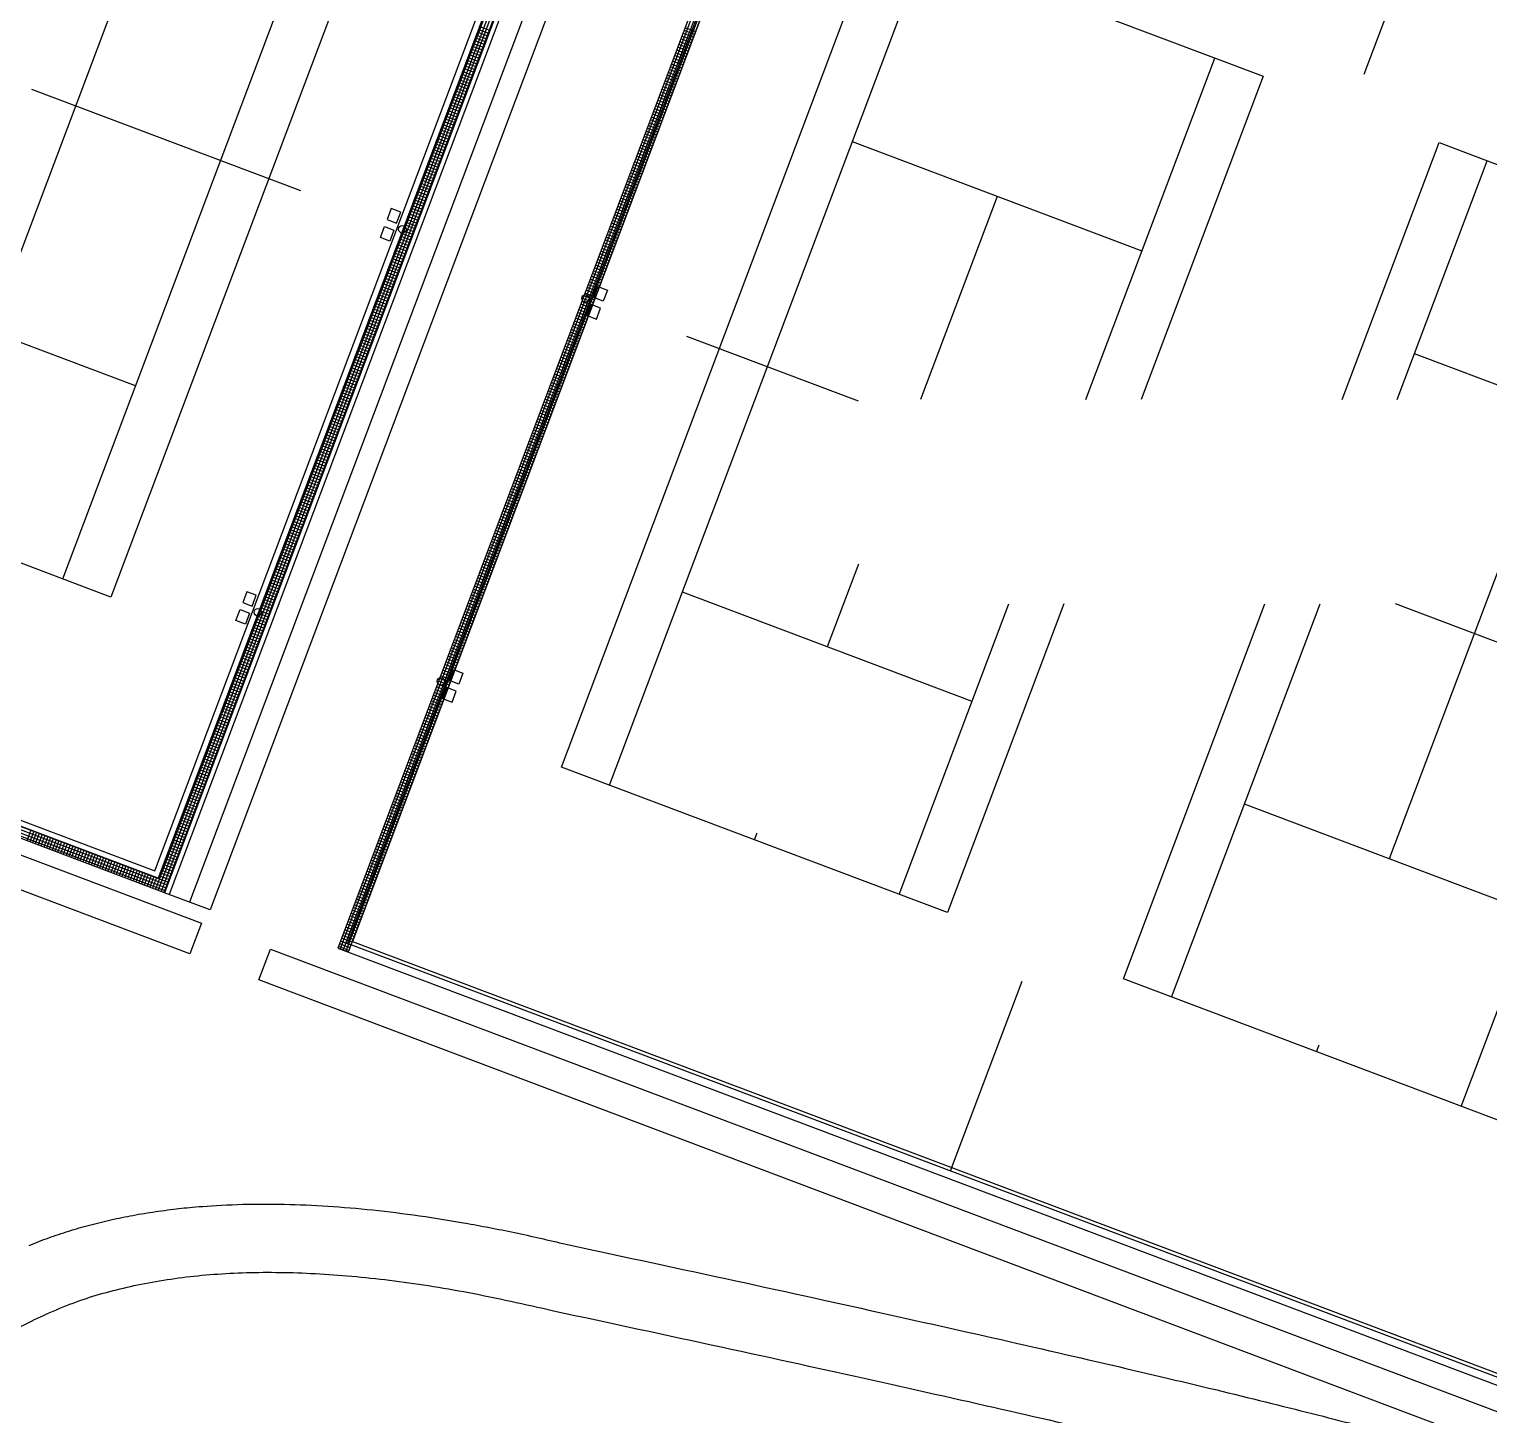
# Model space of a CAD drawing. Header units: millimetres. Extents: x 521005098 to 522149999836, y 174611071 to 175300000107.
# Drawn here: x 522018074682 to 522056878836, y 175038672789 to 175075516109 of the extents above; entities that cross this region are included whole.
import ezdxf

# ---------------------------------------------------------------- set-up
doc = ezdxf.new("R2010")
doc.units = ezdxf.units.MM
doc.header["$LTSCALE"] = 200
for name, color, linetype in [('0-35TEXT', 3, 'Continuous'), ('siteplan$0$0-35TEXT', 3, 'Continuous'), ('siteplan$0$siteplan$0$21', 1, 'Continuous'), ('siteplan$0$siteplan$0$26', 1, 'Continuous'), ('siteplan$0$siteplan$0$27', 1, 'Continuous'), ('siteplan$0$siteplan$0$48', 1, 'Continuous'), ('siteplan$0$siteplan$0$60', 1, 'Continuous'), ('siteplan$0$siteplan$0$62', 1, 'Continuous'), ('siteplan$0$siteplan$0$63', 1, 'Continuous')]:
    doc.layers.add(name, color=color, linetype=linetype)
doc.layers.get('siteplan$0$0-35TEXT').off()

# ---------------------------------------------------------------- blocks, each defined once
blk = doc.blocks.new('siteplan$0$siteplan')
at = {"layer": 'siteplan$0$siteplan$0$21', "color": 8}
for p, q in [((21527.701, 74970.745), (21527.592, 74970.454)), ((21527.592, 74970.454), (21527.843, 74970.359)), ((21527.953, 74970.65), (21527.701, 74970.745)), ((21527.843, 74970.359), (21527.953, 74970.65)), ((21527.412, 74969.977), (21527.521, 74970.267)), ((21527.521, 74970.267), (21527.773, 74970.172)), ((21527.773, 74970.172), (21527.663, 74969.882)), ((21527.663, 74969.882), (21527.412, 74969.977)), ((21533.086, 74968.382), (21533.196, 74968.672)), ((21533.196, 74968.672), (21533.447, 74968.577)), ((21533.447, 74968.577), (21533.338, 74968.287)), ((21533.016, 74968.194), (21532.906, 74967.904)), ((21533.267, 74968.1), (21533.016, 74968.194)), ((21533.338, 74968.287), (21533.086, 74968.382)), ((21533.158, 74967.809), (21533.267, 74968.1)), ((21532.906, 74967.904), (21533.158, 74967.809)), ((21523.86, 74960.56), (21523.75, 74960.27)), ((21524.111, 74960.465), (21523.86, 74960.56)), ((21524.001, 74960.175), (21524.111, 74960.465)), ((21523.57, 74959.792), (21523.679, 74960.083)), ((21523.679, 74960.083), (21523.931, 74959.988)), ((21523.75, 74960.27), (21524.001, 74960.175)), ((21523.931, 74959.988), (21523.821, 74959.697)), ((21523.821, 74959.697), (21523.57, 74959.792)), ((21529.245, 74958.197), (21529.354, 74958.488)), ((21529.354, 74958.488), (21529.606, 74958.393)), ((21529.606, 74958.393), (21529.496, 74958.102)), ((21529.174, 74958.01), (21529.065, 74957.72)), ((21529.426, 74957.915), (21529.174, 74958.01)), ((21529.496, 74958.102), (21529.245, 74958.197)), ((21529.065, 74957.72), (21529.316, 74957.625)), ((21529.316, 74957.625), (21529.426, 74957.915))]:
    blk.add_line(p, q, dxfattribs=at)
for centre in [(21527.995, 74970.195), (21532.864, 74968.359), (21524.153, 74960.011), (21529.022, 74958.174)]:
    blk.add_circle(centre, 0.1, dxfattribs=at)
at = {"layer": 'siteplan$0$siteplan$0$26', "color": 8}
for p, q in [((21534.862, 74987.148), (21521.796, 74952.51)), ((21535.405, 74986.943), (21522.339, 74952.305)), ((21535.947, 74986.738), (21522.882, 74952.101)), ((21518.965, 74960.899), (21527.354, 74983.139)), ((21528.636, 74982.656), (21520.247, 74960.416)), ((21521.566, 74979.46), (21517.05, 74967.483)), ((21532.223, 74955.898), (21540.612, 74978.138)), ((21540.612, 74978.138), (21550.876, 74974.267)), ((21533.505, 74955.414), (21541.894, 74977.655)), ((21546.169, 74965.668), (21549.595, 74974.75)), ((21525.295, 74971.214), (21518.144, 74973.911)), ((21550.876, 74974.267), (21547.633, 74965.668)), ((21547.659, 74969.618), (21539.958, 74972.523)), ((21552.977, 74965.668), (21555.555, 74972.502)), ((21555.555, 74972.502), (21565.819, 74968.63)), ((21554.441, 74965.668), (21556.836, 74972.018)), ((21543.806, 74971.071), (21541.769, 74965.668)), ((21520.901, 74966.031), (21513.2, 74968.936)), ((21556.147, 74946.873), (21564.537, 74969.114)), ((21540.118, 74965.622), (21535.561, 74967.341)), ((21562.601, 74963.982), (21554.901, 74966.886)), ((21558.749, 74965.434), (21554.232, 74953.457)), ((21520.247, 74960.416), (21509.983, 74964.287)), ((21540.118, 74961.29), (21539.29, 74959.094)), ((21543.141, 74957.642), (21535.441, 74960.546)), ((21541.205, 74952.51), (21544.119, 74960.235)), ((21545.584, 74960.235), (21542.487, 74952.026)), ((21547.165, 74950.262), (21550.928, 74960.235)), ((21548.447, 74949.778), (21552.392, 74960.235)), ((21562.478, 74957.188), (21554.399, 74960.235)), ((21542.487, 74952.026), (21532.223, 74955.898)), ((21558.083, 74952.005), (21550.383, 74954.91)), ((21537.355, 74953.962), (21537.425, 74954.149)), ((21522.882, 74952.101), (21521.675, 74952.556)), ((21557.429, 74946.39), (21547.165, 74950.262)), ((21552.297, 74948.326), (21552.368, 74948.512))]:
    blk.add_line(p, q, dxfattribs=at)
at = {"layer": 'siteplan$0$siteplan$0$27', "color": 8}
for points in [[(21518.075, 74943.179), (21523.401, 74945.37), (21532.434, 74943.19)], [(21532.387, 74943.2), (21554.438, 74938.487), (21558.159, 74936.957)], [(21513.338, 74935.539), (21516.759, 74945.122), (21532.011, 74941.44)], [(21532.011, 74941.44), (21553.903, 74936.761), (21557.474, 74935.293)]]:
    blk.add_open_spline(points, degree=2, dxfattribs=at)
at = {"layer": 'siteplan$0$siteplan$0$48', "color": 8}
for p, q in [((21486.261, 74965.478), (21522.656, 74951.749)), ((21522.348, 74950.93), (21485.952, 74964.659)), ((21522.656, 74951.749), (21522.348, 74950.93)), ((21524.179, 74950.239), (21524.488, 74951.058)), ((21524.488, 74951.058), (21558.914, 74938.072)), ((21558.605, 74937.253), (21524.179, 74950.239))]:
    blk.add_line(p, q, dxfattribs=at)
at = {"layer": 'siteplan$0$siteplan$0$60', "color": 8}
for p, q in [((21521.412, 74953.136), (21534.319, 74987.352)), ((21526.54, 74951.202), (21539.447, 74985.418)), ((21553.569, 74974.321), (21555.523, 74979.501)), ((21487.963, 74965.753), (21521.412, 74953.136)), ((21558.595, 74939.11), (21526.54, 74951.202)), ((21542.567, 74945.156), (21544.473, 74950.207))]:
    blk.add_line(p, q, dxfattribs=at)
at = {"layer": 'siteplan$0$siteplan$0$62', "color": 8}
for p, q in [((21539.33, 74985.676), (21526.282, 74951.085)), ((21539.505, 74985.289), (21526.669, 74951.26)), ((21526.282, 74951.085), (21558.524, 74938.923)), ((21526.669, 74951.26), (21558.63, 74939.203))]:
    blk.add_line(p, q, dxfattribs=at)
at = {"layer": 'siteplan$0$siteplan$0$63', "color": 8}
for p, q in [((21534.726, 74987.894), (21521.43, 74952.648)), ((21534.8, 74987.866), (21521.505, 74952.62)), ((21534.583, 74987.627), (21521.5, 74952.942)), ((21534.874, 74987.838), (21521.579, 74952.592)), ((21534.949, 74987.81), (21521.653, 74952.564)), ((21534.97, 74987.802), (21521.675, 74952.556)), ((21534.97, 74987.802), (21521.675, 74952.556)), ((21539.33, 74985.676), (21526.282, 74951.085)), ((21539.394, 74985.652), (21526.346, 74951.061)), ((21539.469, 74985.624), (21526.42, 74951.033)), ((21539.543, 74985.596), (21526.495, 74951.005)), ((21526.563, 74950.979), (21539.611, 74985.57)), ((21530.293, 74975.403), (21530.012, 74975.509)), ((21530.321, 74975.478), (21530.04, 74975.584)), ((21535.765, 74975.375), (21535.485, 74975.481)), ((21535.793, 74975.449), (21535.513, 74975.555)), ((21530.125, 74974.958), (21529.844, 74975.064)), ((21530.153, 74975.032), (21529.872, 74975.138)), ((21530.181, 74975.106), (21529.9, 74975.212)), ((21530.209, 74975.181), (21529.928, 74975.286)), ((21530.237, 74975.255), (21529.956, 74975.361)), ((21530.265, 74975.329), (21529.984, 74975.435)), ((21535.625, 74975.004), (21535.344, 74975.11)), ((21535.653, 74975.078), (21535.372, 74975.184)), ((21535.681, 74975.152), (21535.4, 74975.258)), ((21535.709, 74975.227), (21535.428, 74975.333)), ((21535.737, 74975.301), (21535.456, 74975.407)), ((21529.985, 74974.586), (21529.704, 74974.692)), ((21530.013, 74974.661), (21529.732, 74974.767)), ((21530.041, 74974.735), (21529.76, 74974.841)), ((21530.069, 74974.809), (21529.788, 74974.915)), ((21530.097, 74974.884), (21529.816, 74974.989)), ((21535.485, 74974.633), (21535.204, 74974.738)), ((21535.513, 74974.707), (21535.232, 74974.813)), ((21535.541, 74974.781), (21535.26, 74974.887)), ((21535.569, 74974.855), (21535.288, 74974.961)), ((21535.597, 74974.93), (21535.316, 74975.036)), ((21529.845, 74974.215), (21529.564, 74974.321)), ((21529.873, 74974.289), (21529.592, 74974.395)), ((21529.901, 74974.364), (21529.62, 74974.47)), ((21529.929, 74974.438), (21529.648, 74974.544)), ((21529.957, 74974.512), (21529.676, 74974.618)), ((21535.317, 74974.187), (21535.036, 74974.293)), ((21535.345, 74974.261), (21535.064, 74974.367)), ((21535.373, 74974.335), (21535.092, 74974.441)), ((21535.401, 74974.41), (21535.12, 74974.516)), ((21535.429, 74974.484), (21535.148, 74974.59)), ((21535.457, 74974.558), (21535.176, 74974.664)), ((21529.705, 74973.844), (21529.424, 74973.95)), ((21529.733, 74973.918), (21529.452, 74974.024)), ((21529.761, 74973.992), (21529.48, 74974.098)), ((21529.789, 74974.067), (21529.508, 74974.172)), ((21529.817, 74974.141), (21529.536, 74974.247)), ((21535.177, 74973.816), (21534.896, 74973.921)), ((21535.205, 74973.89), (21534.924, 74973.996)), ((21535.233, 74973.964), (21534.952, 74974.07)), ((21535.261, 74974.038), (21534.98, 74974.144)), ((21535.289, 74974.113), (21535.008, 74974.219)), ((21529.565, 74973.472), (21529.284, 74973.578)), ((21529.593, 74973.547), (21529.312, 74973.653)), ((21529.621, 74973.621), (21529.34, 74973.727)), ((21529.649, 74973.695), (21529.368, 74973.801)), ((21529.677, 74973.77), (21529.396, 74973.875)), ((21535.037, 74973.444), (21534.756, 74973.55)), ((21535.065, 74973.519), (21534.784, 74973.624)), ((21535.093, 74973.593), (21534.812, 74973.699)), ((21535.121, 74973.667), (21534.84, 74973.773)), ((21535.149, 74973.741), (21534.868, 74973.847)), ((21529.397, 74973.027), (21529.116, 74973.133)), ((21529.425, 74973.101), (21529.144, 74973.207)), ((21529.453, 74973.175), (21529.172, 74973.281)), ((21529.481, 74973.25), (21529.2, 74973.356)), ((21529.509, 74973.324), (21529.228, 74973.43)), ((21529.537, 74973.398), (21529.256, 74973.504)), ((21534.897, 74973.073), (21534.616, 74973.179)), ((21534.925, 74973.147), (21534.644, 74973.253)), ((21534.953, 74973.221), (21534.672, 74973.327)), ((21534.981, 74973.296), (21534.7, 74973.402)), ((21535.009, 74973.37), (21534.728, 74973.476)), ((21529.256, 74972.656), (21528.976, 74972.761)), ((21529.284, 74972.73), (21529.004, 74972.836)), ((21529.313, 74972.804), (21529.032, 74972.91)), ((21529.341, 74972.878), (21529.06, 74972.984)), ((21529.369, 74972.953), (21529.088, 74973.058)), ((21534.729, 74972.627), (21534.448, 74972.733)), ((21534.757, 74972.702), (21534.476, 74972.807)), ((21534.785, 74972.776), (21534.504, 74972.882)), ((21534.813, 74972.85), (21534.532, 74972.956)), ((21534.841, 74972.924), (21534.56, 74973.03)), ((21534.869, 74972.999), (21534.588, 74973.105)), ((21529.116, 74972.284), (21528.836, 74972.39)), ((21529.144, 74972.358), (21528.864, 74972.464)), ((21529.172, 74972.433), (21528.892, 74972.539)), ((21529.2, 74972.507), (21528.92, 74972.613)), ((21529.228, 74972.581), (21528.948, 74972.687)), ((21534.589, 74972.256), (21534.308, 74972.362)), ((21534.617, 74972.33), (21534.336, 74972.436)), ((21534.645, 74972.405), (21534.364, 74972.51)), ((21534.673, 74972.479), (21534.392, 74972.585)), ((21534.701, 74972.553), (21534.42, 74972.659)), ((21528.976, 74971.913), (21528.696, 74972.019)), ((21529.004, 74971.987), (21528.724, 74972.093)), ((21529.032, 74972.061), (21528.752, 74972.167)), ((21529.06, 74972.136), (21528.78, 74972.242)), ((21529.088, 74972.21), (21528.808, 74972.316)), ((21534.449, 74971.885), (21534.168, 74971.991)), ((21534.477, 74971.959), (21534.196, 74972.065)), ((21534.505, 74972.033), (21534.224, 74972.139)), ((21534.533, 74972.107), (21534.252, 74972.213)), ((21534.561, 74972.182), (21534.28, 74972.288)), ((21528.808, 74971.467), (21528.528, 74971.573)), ((21528.836, 74971.541), (21528.556, 74971.647)), ((21528.864, 74971.616), (21528.584, 74971.722)), ((21528.892, 74971.69), (21528.612, 74971.796)), ((21528.92, 74971.764), (21528.64, 74971.87)), ((21528.948, 74971.839), (21528.668, 74971.944)), ((21534.308, 74971.513), (21534.028, 74971.619)), ((21534.336, 74971.588), (21534.056, 74971.693)), ((21534.364, 74971.662), (21534.084, 74971.768)), ((21534.392, 74971.736), (21534.112, 74971.842)), ((21534.42, 74971.81), (21534.14, 74971.916)), ((21528.668, 74971.096), (21528.387, 74971.202)), ((21528.696, 74971.17), (21528.415, 74971.276)), ((21528.724, 74971.244), (21528.444, 74971.35)), ((21528.752, 74971.319), (21528.472, 74971.425)), ((21528.78, 74971.393), (21528.5, 74971.499)), ((21534.168, 74971.142), (21533.888, 74971.248)), ((21534.196, 74971.216), (21533.916, 74971.322)), ((21534.224, 74971.291), (21533.944, 74971.396)), ((21534.252, 74971.365), (21533.972, 74971.471)), ((21534.28, 74971.439), (21534, 74971.545)), ((21528.528, 74970.725), (21528.247, 74970.83)), ((21528.556, 74970.799), (21528.275, 74970.905)), ((21528.584, 74970.873), (21528.303, 74970.979)), ((21528.612, 74970.947), (21528.331, 74971.053)), ((21528.64, 74971.022), (21528.359, 74971.128)), ((21534, 74970.696), (21533.72, 74970.802)), ((21534.028, 74970.771), (21533.748, 74970.877)), ((21534.056, 74970.845), (21533.776, 74970.951)), ((21534.084, 74970.919), (21533.804, 74971.025)), ((21534.112, 74970.993), (21533.832, 74971.099)), ((21534.14, 74971.068), (21533.86, 74971.174)), ((21528.388, 74970.353), (21528.107, 74970.459)), ((21528.416, 74970.427), (21528.135, 74970.533)), ((21528.444, 74970.502), (21528.163, 74970.608)), ((21528.472, 74970.576), (21528.191, 74970.682)), ((21528.5, 74970.65), (21528.219, 74970.756)), ((21533.86, 74970.325), (21533.58, 74970.431)), ((21533.888, 74970.399), (21533.608, 74970.505)), ((21533.916, 74970.474), (21533.636, 74970.579)), ((21533.944, 74970.548), (21533.664, 74970.654)), ((21533.972, 74970.622), (21533.692, 74970.728)), ((21528.248, 74969.982), (21527.967, 74970.088)), ((21528.276, 74970.056), (21527.995, 74970.162)), ((21528.304, 74970.13), (21528.023, 74970.236)), ((21528.332, 74970.205), (21528.051, 74970.311)), ((21528.36, 74970.279), (21528.079, 74970.385)), ((21533.72, 74969.954), (21533.439, 74970.06)), ((21533.748, 74970.028), (21533.467, 74970.134)), ((21533.776, 74970.102), (21533.495, 74970.208)), ((21533.804, 74970.177), (21533.523, 74970.282)), ((21533.832, 74970.251), (21533.551, 74970.357)), ((21528.08, 74969.536), (21527.799, 74969.642)), ((21528.108, 74969.611), (21527.827, 74969.716)), ((21528.136, 74969.685), (21527.855, 74969.791)), ((21528.164, 74969.759), (21527.883, 74969.865)), ((21528.192, 74969.833), (21527.911, 74969.939)), ((21528.22, 74969.908), (21527.939, 74970.014)), ((21533.58, 74969.582), (21533.299, 74969.688)), ((21533.608, 74969.657), (21533.327, 74969.763)), ((21533.636, 74969.731), (21533.355, 74969.837)), ((21533.664, 74969.805), (21533.383, 74969.911)), ((21533.692, 74969.879), (21533.411, 74969.985)), ((21527.94, 74969.165), (21527.659, 74969.271)), ((21527.968, 74969.239), (21527.687, 74969.345)), ((21527.996, 74969.313), (21527.715, 74969.419)), ((21528.024, 74969.388), (21527.743, 74969.494)), ((21528.052, 74969.462), (21527.771, 74969.568)), ((21533.412, 74969.137), (21533.131, 74969.243)), ((21533.44, 74969.211), (21533.159, 74969.317)), ((21533.468, 74969.285), (21533.187, 74969.391)), ((21533.496, 74969.36), (21533.215, 74969.465)), ((21533.524, 74969.434), (21533.243, 74969.54)), ((21533.552, 74969.508), (21533.271, 74969.614)), ((21527.8, 74968.794), (21527.519, 74968.9)), ((21527.828, 74968.868), (21527.547, 74968.974)), ((21527.856, 74968.942), (21527.575, 74969.048)), ((21527.884, 74969.016), (21527.603, 74969.122)), ((21527.912, 74969.091), (21527.631, 74969.197)), ((21533.272, 74968.765), (21532.991, 74968.871)), ((21533.3, 74968.84), (21533.019, 74968.946)), ((21533.328, 74968.914), (21533.047, 74969.02)), ((21533.356, 74968.988), (21533.075, 74969.094)), ((21533.384, 74969.063), (21533.103, 74969.168)), ((21527.66, 74968.422), (21527.379, 74968.528)), ((21527.688, 74968.497), (21527.407, 74968.602)), ((21527.716, 74968.571), (21527.435, 74968.677)), ((21527.744, 74968.645), (21527.463, 74968.751)), ((21527.772, 74968.719), (21527.491, 74968.825)), ((21533.132, 74968.394), (21532.851, 74968.5)), ((21533.16, 74968.468), (21532.879, 74968.574)), ((21533.188, 74968.543), (21532.907, 74968.649)), ((21533.216, 74968.617), (21532.935, 74968.723)), ((21533.244, 74968.691), (21532.963, 74968.797)), ((21527.492, 74967.977), (21527.211, 74968.083)), ((21527.52, 74968.051), (21527.239, 74968.157)), ((21527.548, 74968.125), (21527.267, 74968.231)), ((21527.576, 74968.199), (21527.295, 74968.305)), ((21527.604, 74968.274), (21527.323, 74968.38)), ((21527.632, 74968.348), (21527.351, 74968.454)), ((21532.992, 74968.023), (21532.711, 74968.129)), ((21533.02, 74968.097), (21532.739, 74968.203)), ((21533.048, 74968.171), (21532.767, 74968.277)), ((21533.076, 74968.246), (21532.795, 74968.351)), ((21533.104, 74968.32), (21532.823, 74968.426)), ((21527.351, 74967.605), (21527.071, 74967.711)), ((21527.38, 74967.68), (21527.099, 74967.786)), ((21527.408, 74967.754), (21527.127, 74967.86)), ((21527.436, 74967.828), (21527.155, 74967.934)), ((21527.464, 74967.902), (21527.183, 74968.008)), ((21532.852, 74967.651), (21532.571, 74967.757)), ((21532.88, 74967.726), (21532.599, 74967.832)), ((21532.908, 74967.8), (21532.627, 74967.906)), ((21532.936, 74967.874), (21532.655, 74967.98)), ((21532.964, 74967.949), (21532.683, 74968.054)), ((21527.211, 74967.234), (21526.931, 74967.34)), ((21527.239, 74967.308), (21526.959, 74967.414)), ((21527.267, 74967.383), (21526.987, 74967.488)), ((21527.295, 74967.457), (21527.015, 74967.563)), ((21527.323, 74967.531), (21527.043, 74967.637)), ((21532.684, 74967.206), (21532.403, 74967.312)), ((21532.712, 74967.28), (21532.431, 74967.386)), ((21532.74, 74967.354), (21532.459, 74967.46)), ((21532.768, 74967.429), (21532.487, 74967.535)), ((21532.796, 74967.503), (21532.515, 74967.609)), ((21532.824, 74967.577), (21532.543, 74967.683)), ((21527.071, 74966.863), (21526.791, 74966.969)), ((21527.099, 74966.937), (21526.819, 74967.043)), ((21527.127, 74967.011), (21526.847, 74967.117)), ((21527.155, 74967.085), (21526.875, 74967.191)), ((21527.183, 74967.16), (21526.903, 74967.266)), ((21532.544, 74966.835), (21532.263, 74966.94)), ((21532.572, 74966.909), (21532.291, 74967.015)), ((21532.6, 74966.983), (21532.319, 74967.089)), ((21532.628, 74967.057), (21532.347, 74967.163)), ((21532.656, 74967.132), (21532.375, 74967.237)), ((21526.903, 74966.417), (21526.623, 74966.523)), ((21526.931, 74966.491), (21526.651, 74966.597)), ((21526.959, 74966.566), (21526.679, 74966.671)), ((21526.987, 74966.64), (21526.707, 74966.746)), ((21527.015, 74966.714), (21526.735, 74966.82)), ((21527.043, 74966.788), (21526.763, 74966.894)), ((21532.403, 74966.463), (21532.123, 74966.569)), ((21532.431, 74966.537), (21532.151, 74966.643)), ((21532.459, 74966.612), (21532.179, 74966.718)), ((21532.487, 74966.686), (21532.207, 74966.792)), ((21532.516, 74966.76), (21532.235, 74966.866)), ((21526.763, 74966.046), (21526.482, 74966.152)), ((21526.791, 74966.12), (21526.511, 74966.226)), ((21526.819, 74966.194), (21526.539, 74966.3)), ((21526.847, 74966.269), (21526.567, 74966.374)), ((21526.875, 74966.343), (21526.595, 74966.449)), ((21532.263, 74966.092), (21531.983, 74966.198)), ((21532.291, 74966.166), (21532.011, 74966.272)), ((21532.319, 74966.24), (21532.039, 74966.346)), ((21532.347, 74966.315), (21532.067, 74966.421)), ((21532.375, 74966.389), (21532.095, 74966.495)), ((21521.777, 74952.826), (21487.485, 74965.761)), ((21526.623, 74965.674), (21526.342, 74965.78)), ((21526.651, 74965.749), (21526.37, 74965.855)), ((21526.679, 74965.823), (21526.398, 74965.929)), ((21526.707, 74965.897), (21526.426, 74966.003)), ((21526.735, 74965.971), (21526.454, 74966.077)), ((21532.095, 74965.646), (21531.815, 74965.752)), ((21532.123, 74965.721), (21531.843, 74965.826)), ((21532.151, 74965.795), (21531.871, 74965.901)), ((21532.179, 74965.869), (21531.899, 74965.975)), ((21532.207, 74965.943), (21531.927, 74966.049)), ((21532.235, 74966.018), (21531.955, 74966.123)), ((21521.675, 74952.556), (21487.383, 74965.491)), ((21521.675, 74952.556), (21487.383, 74965.491)), ((21521.693, 74952.603), (21487.401, 74965.539)), ((21521.721, 74952.678), (21487.429, 74965.613)), ((21521.749, 74952.752), (21487.457, 74965.687)), ((21521.5, 74952.942), (21487.77, 74965.666)), ((21526.483, 74965.303), (21526.202, 74965.409)), ((21526.511, 74965.377), (21526.23, 74965.483)), ((21526.539, 74965.452), (21526.258, 74965.557)), ((21526.567, 74965.526), (21526.286, 74965.632)), ((21526.595, 74965.6), (21526.314, 74965.706)), ((21531.955, 74965.275), (21531.675, 74965.381)), ((21531.983, 74965.349), (21531.703, 74965.455)), ((21532.011, 74965.423), (21531.731, 74965.529)), ((21532.039, 74965.498), (21531.759, 74965.604)), ((21532.067, 74965.572), (21531.787, 74965.678)), ((21526.343, 74964.932), (21526.062, 74965.038)), ((21526.371, 74965.006), (21526.09, 74965.112)), ((21526.399, 74965.08), (21526.118, 74965.186)), ((21526.427, 74965.155), (21526.146, 74965.26)), ((21526.455, 74965.229), (21526.174, 74965.335)), ((21531.815, 74964.904), (21531.534, 74965.009)), ((21531.843, 74964.978), (21531.562, 74965.084)), ((21531.871, 74965.052), (21531.59, 74965.158)), ((21531.899, 74965.126), (21531.618, 74965.232)), ((21531.927, 74965.201), (21531.647, 74965.307)), ((21526.175, 74964.486), (21525.894, 74964.592)), ((21526.203, 74964.56), (21525.922, 74964.666)), ((21526.231, 74964.635), (21525.95, 74964.741)), ((21526.259, 74964.709), (21525.978, 74964.815)), ((21526.287, 74964.783), (21526.006, 74964.889)), ((21526.315, 74964.857), (21526.034, 74964.963)), ((21531.675, 74964.532), (21531.394, 74964.638)), ((21531.703, 74964.607), (21531.422, 74964.712)), ((21531.731, 74964.681), (21531.45, 74964.787)), ((21531.759, 74964.755), (21531.478, 74964.861)), ((21531.787, 74964.829), (21531.506, 74964.935)), ((21526.035, 74964.115), (21525.754, 74964.221)), ((21526.063, 74964.189), (21525.782, 74964.295)), ((21526.091, 74964.263), (21525.81, 74964.369)), ((21526.119, 74964.338), (21525.838, 74964.443)), ((21526.147, 74964.412), (21525.866, 74964.518)), ((21531.535, 74964.161), (21531.254, 74964.267)), ((21531.563, 74964.235), (21531.282, 74964.341)), ((21531.591, 74964.309), (21531.31, 74964.415)), ((21531.619, 74964.384), (21531.338, 74964.49)), ((21531.647, 74964.458), (21531.366, 74964.564)), ((21525.895, 74963.743), (21525.614, 74963.849)), ((21525.923, 74963.818), (21525.642, 74963.924)), ((21525.951, 74963.892), (21525.67, 74963.998)), ((21525.979, 74963.966), (21525.698, 74964.072)), ((21526.007, 74964.041), (21525.726, 74964.146)), ((21531.367, 74963.715), (21531.086, 74963.821)), ((21531.395, 74963.79), (21531.114, 74963.895)), ((21531.423, 74963.864), (21531.142, 74963.97)), ((21531.451, 74963.938), (21531.17, 74964.044)), ((21531.479, 74964.012), (21531.198, 74964.118)), ((21531.507, 74964.087), (21531.226, 74964.193)), ((21525.755, 74963.372), (21525.474, 74963.478)), ((21525.783, 74963.446), (21525.502, 74963.552)), ((21525.811, 74963.521), (21525.53, 74963.627)), ((21525.839, 74963.595), (21525.558, 74963.701)), ((21525.867, 74963.669), (21525.586, 74963.775)), ((21531.227, 74963.344), (21530.946, 74963.45)), ((21531.255, 74963.418), (21530.974, 74963.524)), ((21531.283, 74963.493), (21531.002, 74963.598)), ((21531.311, 74963.567), (21531.03, 74963.673)), ((21531.339, 74963.641), (21531.058, 74963.747)), ((21525.587, 74962.927), (21525.306, 74963.032)), ((21525.615, 74963.001), (21525.334, 74963.107)), ((21525.643, 74963.075), (21525.362, 74963.181)), ((21525.671, 74963.149), (21525.39, 74963.255)), ((21525.699, 74963.224), (21525.418, 74963.329)), ((21525.727, 74963.298), (21525.446, 74963.404)), ((21531.087, 74962.973), (21530.806, 74963.079)), ((21531.115, 74963.047), (21530.834, 74963.153)), ((21531.143, 74963.121), (21530.862, 74963.227)), ((21531.171, 74963.195), (21530.89, 74963.301)), ((21531.199, 74963.27), (21530.918, 74963.376)), ((21525.447, 74962.555), (21525.166, 74962.661)), ((21525.475, 74962.629), (21525.194, 74962.735)), ((21525.503, 74962.704), (21525.222, 74962.81)), ((21525.531, 74962.778), (21525.25, 74962.884)), ((21525.559, 74962.852), (21525.278, 74962.958)), ((21530.947, 74962.601), (21530.666, 74962.707)), ((21530.975, 74962.676), (21530.694, 74962.781)), ((21531.003, 74962.75), (21530.722, 74962.856)), ((21531.031, 74962.824), (21530.75, 74962.93)), ((21531.059, 74962.898), (21530.778, 74963.004)), ((21525.306, 74962.184), (21525.026, 74962.29)), ((21525.334, 74962.258), (21525.054, 74962.364)), ((21525.362, 74962.332), (21525.082, 74962.438)), ((21525.39, 74962.407), (21525.11, 74962.513)), ((21525.418, 74962.481), (21525.138, 74962.587)), ((21530.779, 74962.156), (21530.498, 74962.262)), ((21530.807, 74962.23), (21530.526, 74962.336)), ((21530.835, 74962.304), (21530.554, 74962.41)), ((21530.863, 74962.379), (21530.582, 74962.484)), ((21530.891, 74962.453), (21530.61, 74962.559)), ((21530.919, 74962.527), (21530.638, 74962.633)), ((21525.166, 74961.813), (21524.886, 74961.918)), ((21525.194, 74961.887), (21524.914, 74961.993)), ((21525.222, 74961.961), (21524.942, 74962.067)), ((21525.25, 74962.035), (21524.97, 74962.141)), ((21525.278, 74962.11), (21524.998, 74962.215)), ((21530.639, 74961.784), (21530.358, 74961.89)), ((21530.667, 74961.859), (21530.386, 74961.965)), ((21530.695, 74961.933), (21530.414, 74962.039)), ((21530.723, 74962.007), (21530.442, 74962.113)), ((21530.751, 74962.081), (21530.47, 74962.187)), ((21525.026, 74961.441), (21524.746, 74961.547)), ((21525.054, 74961.515), (21524.774, 74961.621)), ((21525.082, 74961.59), (21524.802, 74961.696)), ((21525.11, 74961.664), (21524.83, 74961.77)), ((21525.138, 74961.738), (21524.858, 74961.844)), ((21530.498, 74961.413), (21530.218, 74961.519)), ((21530.526, 74961.487), (21530.246, 74961.593)), ((21530.554, 74961.562), (21530.274, 74961.667)), ((21530.583, 74961.636), (21530.302, 74961.742)), ((21530.611, 74961.71), (21530.33, 74961.816)), ((21524.858, 74960.996), (21524.578, 74961.101)), ((21524.886, 74961.07), (21524.606, 74961.176)), ((21524.914, 74961.144), (21524.634, 74961.25)), ((21524.942, 74961.218), (21524.662, 74961.324)), ((21524.97, 74961.293), (21524.69, 74961.399)), ((21524.998, 74961.367), (21524.718, 74961.473)), ((21530.358, 74961.042), (21530.078, 74961.148)), ((21530.386, 74961.116), (21530.106, 74961.222)), ((21530.414, 74961.19), (21530.134, 74961.296)), ((21530.442, 74961.265), (21530.162, 74961.37)), ((21530.47, 74961.339), (21530.19, 74961.445)), ((21524.718, 74960.624), (21524.437, 74960.73)), ((21524.746, 74960.699), (21524.465, 74960.804)), ((21524.774, 74960.773), (21524.493, 74960.879)), ((21524.802, 74960.847), (21524.521, 74960.953)), ((21524.83, 74960.921), (21524.549, 74961.027)), ((21530.218, 74960.67), (21529.938, 74960.776)), ((21530.246, 74960.745), (21529.966, 74960.851)), ((21530.274, 74960.819), (21529.994, 74960.925)), ((21530.302, 74960.893), (21530.022, 74960.999)), ((21530.33, 74960.967), (21530.05, 74961.073)), ((21524.578, 74960.253), (21524.297, 74960.359)), ((21524.606, 74960.327), (21524.325, 74960.433)), ((21524.634, 74960.401), (21524.353, 74960.507)), ((21524.662, 74960.476), (21524.381, 74960.582)), ((21524.69, 74960.55), (21524.409, 74960.656)), ((21530.05, 74960.225), (21529.77, 74960.331)), ((21530.078, 74960.299), (21529.798, 74960.405)), ((21530.106, 74960.373), (21529.826, 74960.479)), ((21530.134, 74960.448), (21529.854, 74960.553)), ((21530.162, 74960.522), (21529.882, 74960.628)), ((21530.19, 74960.596), (21529.91, 74960.702)), ((21524.438, 74959.882), (21524.157, 74959.987)), ((21524.466, 74959.956), (21524.185, 74960.062)), ((21524.494, 74960.03), (21524.213, 74960.136)), ((21524.522, 74960.104), (21524.241, 74960.21)), ((21524.55, 74960.179), (21524.269, 74960.285)), ((21529.91, 74959.853), (21529.629, 74959.959)), ((21529.938, 74959.928), (21529.657, 74960.034)), ((21529.966, 74960.002), (21529.685, 74960.108)), ((21529.994, 74960.076), (21529.714, 74960.182)), ((21530.022, 74960.151), (21529.742, 74960.256)), ((21524.27, 74959.436), (21523.989, 74959.542)), ((21524.298, 74959.51), (21524.017, 74959.616)), ((21524.326, 74959.585), (21524.045, 74959.69)), ((21524.354, 74959.659), (21524.073, 74959.765)), ((21524.382, 74959.733), (21524.101, 74959.839)), ((21524.41, 74959.807), (21524.129, 74959.913)), ((21529.77, 74959.482), (21529.489, 74959.588)), ((21529.798, 74959.556), (21529.517, 74959.662)), ((21529.826, 74959.631), (21529.545, 74959.737)), ((21529.854, 74959.705), (21529.573, 74959.811)), ((21529.882, 74959.779), (21529.601, 74959.885)), ((21524.13, 74959.065), (21523.849, 74959.171)), ((21524.158, 74959.139), (21523.877, 74959.245)), ((21524.186, 74959.213), (21523.905, 74959.319)), ((21524.214, 74959.287), (21523.933, 74959.393)), ((21524.242, 74959.362), (21523.961, 74959.468)), ((21529.63, 74959.111), (21529.349, 74959.217)), ((21529.658, 74959.185), (21529.377, 74959.291)), ((21529.686, 74959.259), (21529.405, 74959.365)), ((21529.714, 74959.334), (21529.433, 74959.439)), ((21529.742, 74959.408), (21529.461, 74959.514)), ((21523.99, 74958.693), (21523.709, 74958.799)), ((21524.018, 74958.768), (21523.737, 74958.873)), ((21524.046, 74958.842), (21523.765, 74958.948)), ((21524.074, 74958.916), (21523.793, 74959.022)), ((21524.102, 74958.99), (21523.821, 74959.096)), ((21529.462, 74958.665), (21529.181, 74958.771)), ((21529.49, 74958.739), (21529.209, 74958.845)), ((21529.518, 74958.814), (21529.237, 74958.92)), ((21529.546, 74958.888), (21529.265, 74958.994)), ((21529.574, 74958.962), (21529.293, 74959.068)), ((21529.602, 74959.037), (21529.321, 74959.142)), ((21523.85, 74958.322), (21523.569, 74958.428)), ((21523.878, 74958.396), (21523.597, 74958.502)), ((21523.906, 74958.471), (21523.625, 74958.576)), ((21523.934, 74958.545), (21523.653, 74958.651)), ((21523.962, 74958.619), (21523.681, 74958.725)), ((21529.322, 74958.294), (21529.041, 74958.4)), ((21529.35, 74958.368), (21529.069, 74958.474)), ((21529.378, 74958.442), (21529.097, 74958.548)), ((21529.406, 74958.517), (21529.125, 74958.623)), ((21529.434, 74958.591), (21529.153, 74958.697)), ((21523.71, 74957.951), (21523.429, 74958.057)), ((21523.738, 74958.025), (21523.457, 74958.131)), ((21523.766, 74958.099), (21523.485, 74958.205)), ((21523.794, 74958.173), (21523.513, 74958.279)), ((21523.822, 74958.248), (21523.541, 74958.354)), ((21529.182, 74957.922), (21528.901, 74958.028)), ((21529.21, 74957.997), (21528.929, 74958.103)), ((21529.238, 74958.071), (21528.957, 74958.177)), ((21529.266, 74958.145), (21528.985, 74958.251)), ((21529.294, 74958.22), (21529.013, 74958.325)), ((21523.542, 74957.505), (21523.261, 74957.611)), ((21523.57, 74957.579), (21523.289, 74957.685)), ((21523.598, 74957.654), (21523.317, 74957.759)), ((21523.626, 74957.728), (21523.345, 74957.834)), ((21523.654, 74957.802), (21523.373, 74957.908)), ((21523.682, 74957.876), (21523.401, 74957.982)), ((21529.042, 74957.551), (21528.761, 74957.657)), ((21529.07, 74957.625), (21528.789, 74957.731)), ((21529.098, 74957.7), (21528.817, 74957.806)), ((21529.126, 74957.774), (21528.845, 74957.88)), ((21529.154, 74957.848), (21528.873, 74957.954)), ((21523.401, 74957.134), (21523.121, 74957.24)), ((21523.429, 74957.208), (21523.149, 74957.314)), ((21523.457, 74957.282), (21523.177, 74957.388)), ((21523.485, 74957.357), (21523.205, 74957.462)), ((21523.514, 74957.431), (21523.233, 74957.537)), ((21528.874, 74957.106), (21528.593, 74957.211)), ((21528.902, 74957.18), (21528.621, 74957.286)), ((21528.93, 74957.254), (21528.649, 74957.36)), ((21528.958, 74957.328), (21528.677, 74957.434)), ((21528.986, 74957.403), (21528.705, 74957.509)), ((21529.014, 74957.477), (21528.733, 74957.583)), ((21523.261, 74956.762), (21522.981, 74956.868)), ((21523.289, 74956.837), (21523.009, 74956.943)), ((21523.317, 74956.911), (21523.037, 74957.017)), ((21523.345, 74956.985), (21523.065, 74957.091)), ((21523.373, 74957.059), (21523.093, 74957.165)), ((21528.734, 74956.734), (21528.453, 74956.84)), ((21528.762, 74956.808), (21528.481, 74956.914)), ((21528.79, 74956.883), (21528.509, 74956.989)), ((21528.818, 74956.957), (21528.537, 74957.063)), ((21528.846, 74957.031), (21528.565, 74957.137)), ((21523.121, 74956.391), (21522.841, 74956.497)), ((21523.149, 74956.465), (21522.869, 74956.571)), ((21523.177, 74956.54), (21522.897, 74956.645)), ((21523.205, 74956.614), (21522.925, 74956.72)), ((21523.233, 74956.688), (21522.953, 74956.794)), ((21528.593, 74956.363), (21528.313, 74956.469)), ((21528.621, 74956.437), (21528.341, 74956.543)), ((21528.649, 74956.511), (21528.369, 74956.617)), ((21528.678, 74956.586), (21528.397, 74956.692)), ((21528.706, 74956.66), (21528.425, 74956.766)), ((21522.953, 74955.945), (21522.673, 74956.051)), ((21522.981, 74956.02), (21522.701, 74956.126)), ((21523.009, 74956.094), (21522.729, 74956.2)), ((21523.037, 74956.168), (21522.757, 74956.274)), ((21523.065, 74956.243), (21522.785, 74956.348)), ((21523.093, 74956.317), (21522.813, 74956.423)), ((21528.453, 74955.992), (21528.173, 74956.097)), ((21528.481, 74956.066), (21528.201, 74956.172)), ((21528.509, 74956.14), (21528.229, 74956.246)), ((21528.537, 74956.214), (21528.257, 74956.32)), ((21528.565, 74956.289), (21528.285, 74956.395)), ((21522.813, 74955.574), (21522.532, 74955.68)), ((21522.841, 74955.648), (21522.56, 74955.754)), ((21522.869, 74955.723), (21522.588, 74955.829)), ((21522.897, 74955.797), (21522.616, 74955.903)), ((21522.925, 74955.871), (21522.645, 74955.977)), ((21528.313, 74955.62), (21528.033, 74955.726)), ((21528.341, 74955.694), (21528.061, 74955.8)), ((21528.369, 74955.769), (21528.089, 74955.875)), ((21528.397, 74955.843), (21528.117, 74955.949)), ((21528.425, 74955.917), (21528.145, 74956.023)), ((21522.673, 74955.203), (21522.392, 74955.309)), ((21522.701, 74955.277), (21522.42, 74955.383)), ((21522.729, 74955.351), (21522.448, 74955.457)), ((21522.757, 74955.426), (21522.476, 74955.531)), ((21522.785, 74955.5), (21522.504, 74955.606)), ((21528.145, 74955.175), (21527.865, 74955.281)), ((21528.173, 74955.249), (21527.893, 74955.355)), ((21528.201, 74955.323), (21527.921, 74955.429)), ((21528.229, 74955.397), (21527.949, 74955.503)), ((21528.257, 74955.472), (21527.977, 74955.578)), ((21528.285, 74955.546), (21528.005, 74955.652)), ((21522.533, 74954.831), (21522.252, 74954.937)), ((21522.561, 74954.906), (21522.28, 74955.012)), ((21522.589, 74954.98), (21522.308, 74955.086)), ((21522.617, 74955.054), (21522.336, 74955.16)), ((21522.645, 74955.129), (21522.364, 74955.234)), ((21528.005, 74954.803), (21527.724, 74954.909)), ((21528.033, 74954.878), (21527.752, 74954.983)), ((21528.061, 74954.952), (21527.781, 74955.058)), ((21528.089, 74955.026), (21527.809, 74955.132)), ((21528.117, 74955.1), (21527.837, 74955.206)), ((21522.393, 74954.46), (21522.112, 74954.566)), ((21522.421, 74954.534), (21522.14, 74954.64)), ((21522.449, 74954.609), (21522.168, 74954.715)), ((21522.477, 74954.683), (21522.196, 74954.789)), ((21522.505, 74954.757), (21522.224, 74954.863)), ((21527.865, 74954.432), (21527.584, 74954.538)), ((21527.893, 74954.506), (21527.612, 74954.612)), ((21527.921, 74954.58), (21527.64, 74954.686)), ((21527.949, 74954.655), (21527.668, 74954.761)), ((21527.977, 74954.729), (21527.696, 74954.835)), ((21518.12, 74954.217), (21518.014, 74953.937)), ((21518.194, 74954.189), (21518.088, 74953.909)), ((21518.269, 74954.161), (21518.163, 74953.881)), ((21518.343, 74954.133), (21518.237, 74953.853)), ((21522.225, 74954.015), (21521.944, 74954.12)), ((21522.253, 74954.089), (21521.972, 74954.195)), ((21522.281, 74954.163), (21522, 74954.269)), ((21522.309, 74954.237), (21522.028, 74954.343)), ((21522.337, 74954.312), (21522.056, 74954.417)), ((21522.365, 74954.386), (21522.084, 74954.492)), ((21527.725, 74954.061), (21527.444, 74954.166)), ((21527.753, 74954.135), (21527.472, 74954.241)), ((21527.781, 74954.209), (21527.5, 74954.315)), ((21527.809, 74954.283), (21527.528, 74954.389)), ((21527.837, 74954.358), (21527.556, 74954.464)), ((21518.417, 74954.105), (21518.311, 74953.825)), ((21518.491, 74954.077), (21518.386, 74953.797)), ((21518.566, 74954.049), (21518.46, 74953.769)), ((21518.64, 74954.021), (21518.534, 74953.74)), ((21518.714, 74953.993), (21518.608, 74953.712)), ((21518.788, 74953.965), (21518.683, 74953.684)), ((21518.863, 74953.937), (21518.757, 74953.656)), ((21518.937, 74953.909), (21518.831, 74953.628)), ((21519.011, 74953.881), (21518.905, 74953.6)), ((21519.086, 74953.853), (21518.98, 74953.572)), ((21519.16, 74953.825), (21519.054, 74953.544)), ((21519.234, 74953.797), (21519.128, 74953.516)), ((21519.308, 74953.769), (21519.202, 74953.488)), ((21519.383, 74953.741), (21519.277, 74953.46)), ((21522.085, 74953.643), (21521.804, 74953.749)), ((21522.113, 74953.717), (21521.832, 74953.823)), ((21522.141, 74953.792), (21521.86, 74953.898)), ((21522.169, 74953.866), (21521.888, 74953.972)), ((21522.197, 74953.94), (21521.916, 74954.046)), ((21527.557, 74953.615), (21527.276, 74953.721)), ((21527.585, 74953.689), (21527.304, 74953.795)), ((21527.613, 74953.764), (21527.332, 74953.869)), ((21527.641, 74953.838), (21527.36, 74953.944)), ((21527.669, 74953.912), (21527.388, 74954.018)), ((21527.697, 74953.986), (21527.416, 74954.092)), ((21519.457, 74953.713), (21519.351, 74953.432)), ((21519.531, 74953.685), (21519.425, 74953.404)), ((21519.605, 74953.657), (21519.5, 74953.376)), ((21519.68, 74953.629), (21519.574, 74953.348)), ((21519.754, 74953.601), (21519.648, 74953.32)), ((21519.828, 74953.573), (21519.722, 74953.292)), ((21519.902, 74953.545), (21519.797, 74953.264)), ((21519.977, 74953.517), (21519.871, 74953.236)), ((21520.051, 74953.489), (21519.945, 74953.208)), ((21520.125, 74953.461), (21520.019, 74953.18)), ((21520.2, 74953.433), (21520.094, 74953.152)), ((21520.274, 74953.405), (21520.168, 74953.124)), ((21520.348, 74953.377), (21520.242, 74953.096)), ((21520.422, 74953.349), (21520.316, 74953.068)), ((21521.945, 74953.272), (21521.664, 74953.378)), ((21521.973, 74953.346), (21521.692, 74953.452)), ((21522.001, 74953.42), (21521.72, 74953.526)), ((21522.029, 74953.495), (21521.748, 74953.601)), ((21522.057, 74953.569), (21521.776, 74953.675)), ((21527.417, 74953.244), (21527.136, 74953.35)), ((21527.445, 74953.318), (21527.164, 74953.424)), ((21527.473, 74953.392), (21527.192, 74953.498)), ((21527.501, 74953.466), (21527.22, 74953.572)), ((21527.529, 74953.541), (21527.248, 74953.647)), ((21520.497, 74953.321), (21520.391, 74953.04)), ((21520.571, 74953.293), (21520.465, 74953.012)), ((21520.645, 74953.265), (21520.539, 74952.984)), ((21520.719, 74953.237), (21520.614, 74952.956)), ((21520.794, 74953.209), (21520.688, 74952.928)), ((21520.868, 74953.181), (21520.762, 74952.9)), ((21520.942, 74953.153), (21520.836, 74952.872)), ((21521.016, 74953.125), (21520.911, 74952.844)), ((21521.091, 74953.097), (21520.985, 74952.816)), ((21521.165, 74953.069), (21521.059, 74952.788)), ((21521.239, 74953.041), (21521.133, 74952.76)), ((21521.314, 74953.013), (21521.208, 74952.732)), ((21521.388, 74952.985), (21521.282, 74952.704)), ((21521.462, 74952.957), (21521.356, 74952.676)), ((21521.805, 74952.901), (21521.524, 74953.006)), ((21521.833, 74952.975), (21521.552, 74953.081)), ((21521.861, 74953.049), (21521.58, 74953.155)), ((21521.889, 74953.123), (21521.608, 74953.229)), ((21521.917, 74953.198), (21521.636, 74953.303)), ((21527.277, 74952.872), (21526.996, 74952.978)), ((21527.305, 74952.947), (21527.024, 74953.052)), ((21527.333, 74953.021), (21527.052, 74953.127)), ((21527.361, 74953.095), (21527.08, 74953.201)), ((21527.389, 74953.169), (21527.108, 74953.275)), ((21527.137, 74952.501), (21526.856, 74952.607)), ((21527.165, 74952.575), (21526.884, 74952.681)), ((21527.193, 74952.65), (21526.912, 74952.755)), ((21527.221, 74952.724), (21526.94, 74952.83)), ((21527.249, 74952.798), (21526.968, 74952.904)), ((21526.997, 74952.13), (21526.716, 74952.236)), ((21527.025, 74952.204), (21526.744, 74952.31)), ((21527.053, 74952.278), (21526.772, 74952.384)), ((21527.081, 74952.352), (21526.8, 74952.458)), ((21527.109, 74952.427), (21526.828, 74952.533)), ((21526.829, 74951.684), (21526.548, 74951.79)), ((21526.857, 74951.758), (21526.576, 74951.864)), ((21526.885, 74951.833), (21526.604, 74951.938)), ((21526.913, 74951.907), (21526.632, 74952.013)), ((21526.941, 74951.981), (21526.66, 74952.087)), ((21526.969, 74952.055), (21526.688, 74952.161)), ((21526.688, 74951.313), (21526.408, 74951.419)), ((21526.716, 74951.387), (21526.436, 74951.493)), ((21526.745, 74951.461), (21526.464, 74951.567)), ((21526.773, 74951.536), (21526.492, 74951.641)), ((21526.801, 74951.61), (21526.52, 74951.716)), ((21526.282, 74951.085), (21526.563, 74950.979)), ((21526.576, 74951.016), (21526.296, 74951.122)), ((21526.604, 74951.09), (21526.324, 74951.196)), ((21526.632, 74951.164), (21526.352, 74951.27)), ((21526.66, 74951.238), (21526.38, 74951.344))]:
    blk.add_line(p, q, dxfattribs=at)
blk = doc.blocks.new('siteplan')
at = {"layer": 'siteplan$0$0-35TEXT', "xscale": 1000, "yscale": 1000, "zscale": 1000}
blk.add_blockref('siteplan$0$siteplan', (500000000, 100000000), dxfattribs=at)

msp = doc.modelspace()

# ---------------------------------------------------------------- block references
at = {"layer": '0-35TEXT', "xscale": 1000, "yscale": 1000, "zscale": 1000}
msp.add_blockref('siteplan', (500000094.73971, 99999891.38169), dxfattribs=at)

doc.saveas('drawing.dxf')
